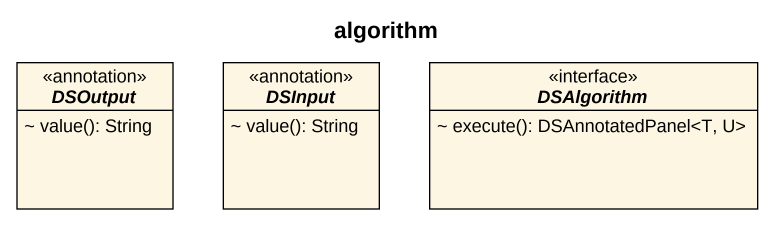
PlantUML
@startuml
title algorithm
hide circle
hide empty members
skinparam classAttributeIconSize 0
interface DSOutput <<annotation>> {
  ~ value(): String
}
interface DSInput <<annotation>> {
  ~ value(): String
}
interface DSAlgorithm <<interface>> {
  ~ execute(): DSAnnotatedPanel<T, U>
}
@enduml
